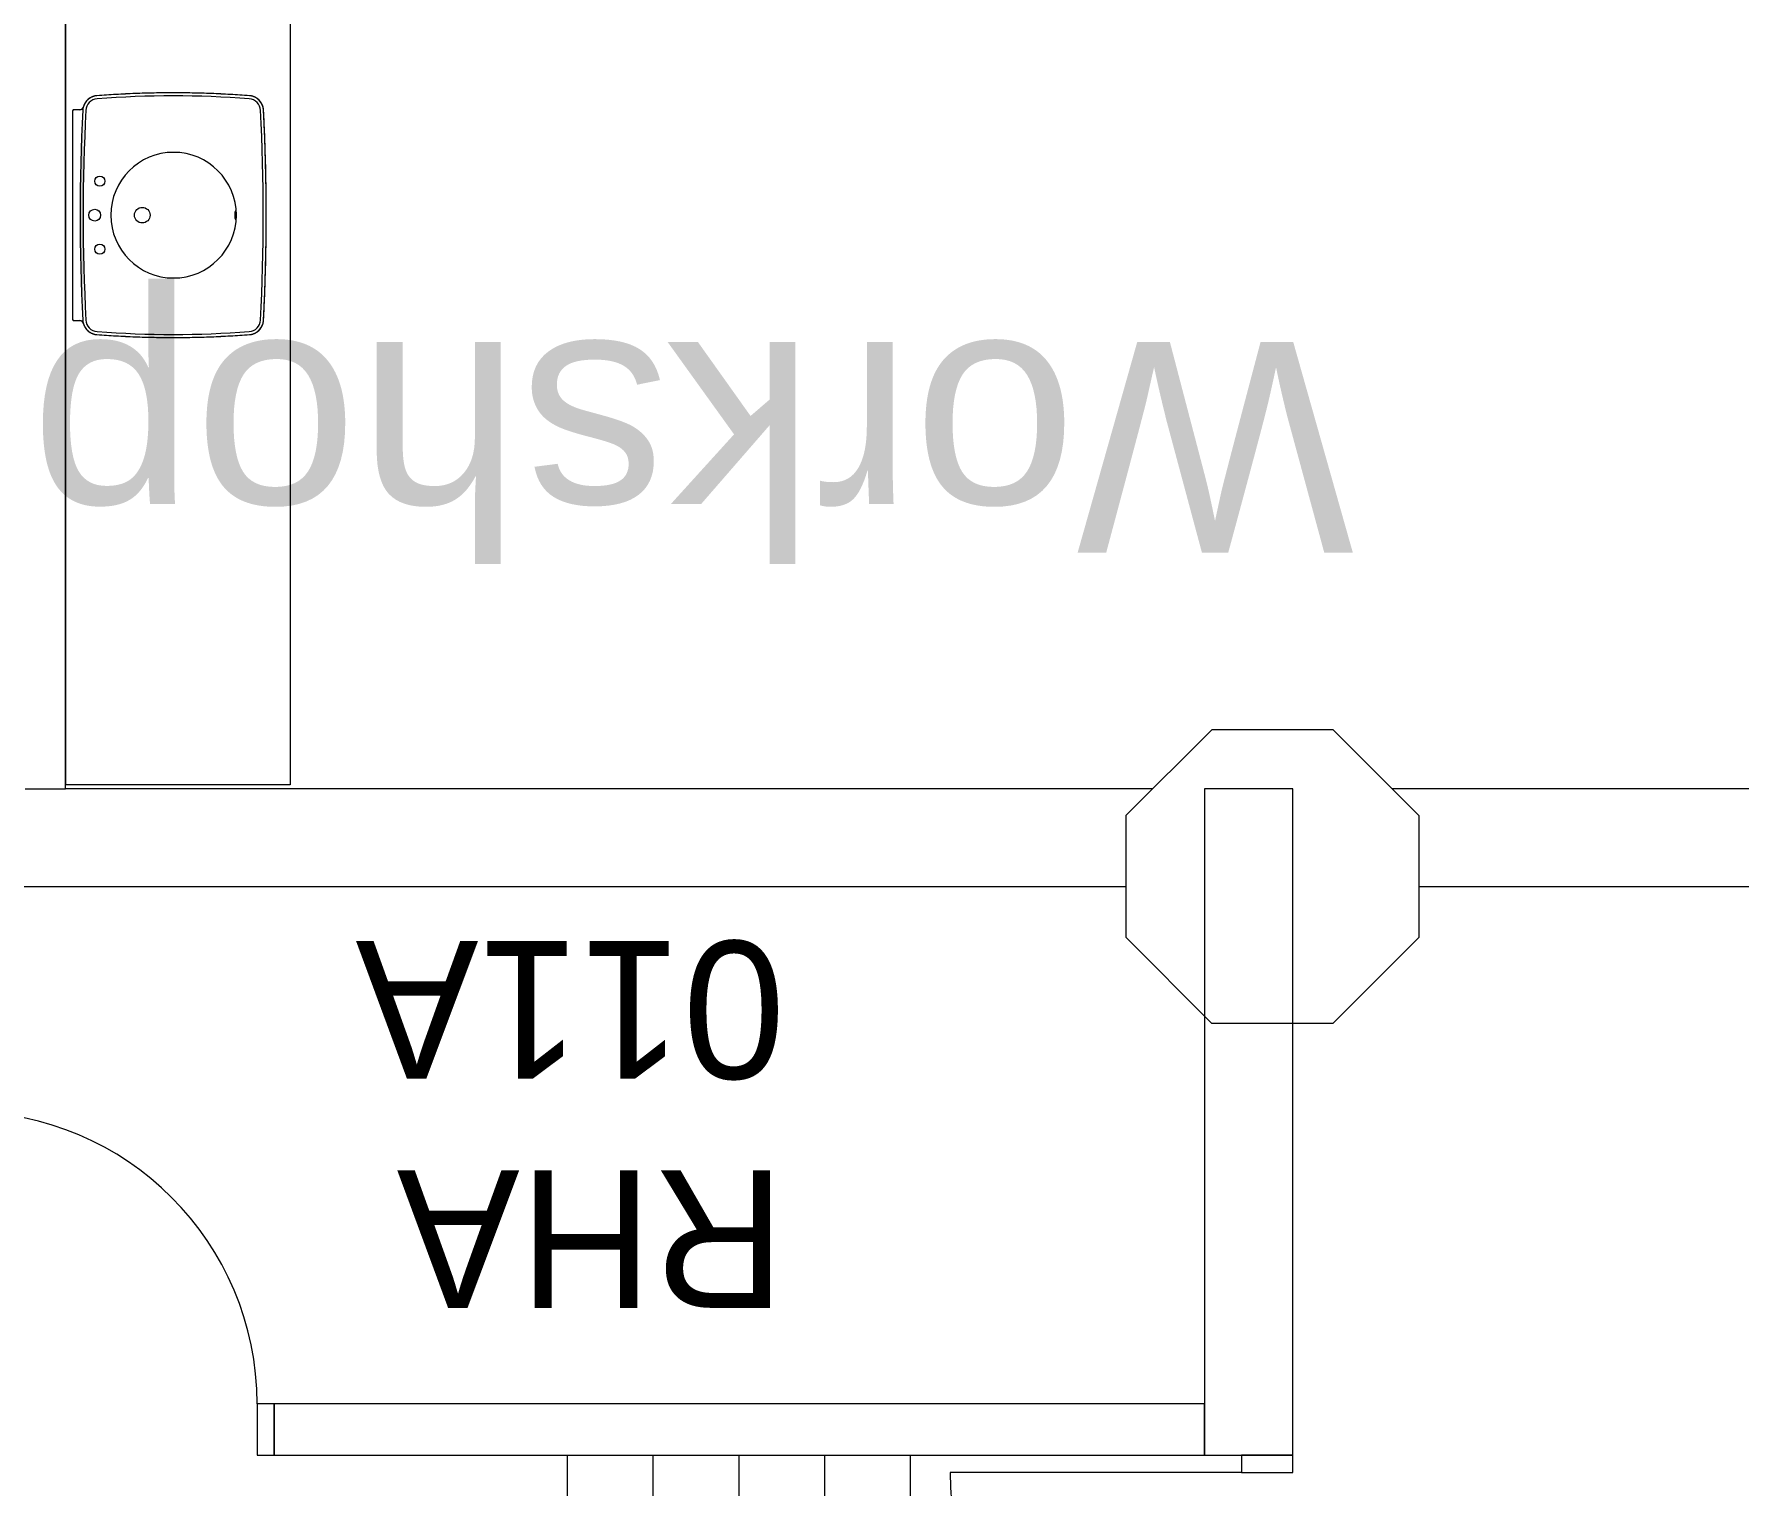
# Model space of a CAD drawing. Header units: inches. Extents: x -41965 to -36325, y -1598 to 214.
# Drawn here: x -41043.2 to -40845.6, y -756.1 to -587.9 of the extents above; entities that cross this region are included whole.
import ezdxf

# ---------------------------------------------------------------- set-up
doc = ezdxf.new("R2010")
doc.units = ezdxf.units.IN
doc.header["$LTSCALE"] = 86.4
doc.header["$MEASUREMENT"] = 0
for name, color, linetype, lineweight in [('01_Room Tags', 7, 'Continuous', 15), ('BUILDING STRUCTURE', 7, 'Continuous', 18), ('LABELS', 7, 'Continuous', 18)]:
    doc.layers.add(name, color=color, linetype=linetype, lineweight=lineweight)
doc.styles.add('Arial', font='arial.ttf')
doc.styles.add('PDF Arial', font='arial.ttf')

msp = doc.modelspace()

# ---------------------------------------------------------------- hatches: boundary and pattern name
at = {"layer": 'BUILDING STRUCTURE', "linetype": 'Continuous', "lineweight": 0}
h = msp.add_hatch(color=7, dxfattribs=at)
edge = h.paths.add_edge_path()
edge.add_arc((-41035.79, -596.76), 1.77, 166.0245, 177.0476)
edge.add_arc((-40801.65, -608.83), 236.22, 177.0476, 182.9524)
edge.add_arc((-41035.79, -620.91), 1.77, 182.9524, 193.9755)
edge.add_line((-41037.51, -621.33), (-41037.51, -596.33))

# ---------------------------------------------------------------- linework, layer by layer
at = {"layer": 'BUILDING STRUCTURE', "color": 7, "linetype": 'Continuous', "lineweight": 5}
for p, q in [((-41039.56, -675.29), (-41039.56, -485.93)), ((-41039.56, -675.29), (-41039.56, -485.93)), ((-41039.52, -674.85), (-41039.52, -554.85)), ((-41013.52, -554.85), (-41013.52, -674.85)), ((-40906.69, -668.45), (-40916.65, -678.41)), ((-40892.61, -668.46), (-40906.69, -668.45)), ((-40882.65, -678.42), (-40892.61, -668.46)), ((-41044.23, -675.29), (-41039.56, -675.29)), ((-40913.53, -675.29), (-41039.56, -675.29)), ((-41013.52, -674.85), (-41039.52, -674.85)), ((-40897.27, -675.29), (-40907.51, -675.29)), ((-40897.27, -675.29), (-40907.51, -675.29)), ((-40907.51, -675.29), (-40907.51, -746.55)), ((-40897.27, -752.52), (-40897.27, -675.29)), ((-40789.35, -675.29), (-40885.78, -675.29)), ((-40916.65, -678.41), (-40916.65, -692.49)), ((-40882.66, -692.5), (-40882.65, -678.42)), ((-41054.14, -686.61), (-40916.65, -686.61)), ((-40907.51, -686.61), (-40907.51, -746.55)), ((-40897.27, -752.52), (-40897.27, -686.61)), ((-40882.66, -686.61), (-40783.39, -686.61)), ((-40916.65, -692.49), (-40906.7, -702.45)), ((-40892.62, -702.45), (-40882.66, -692.5)), ((-40906.7, -702.45), (-40892.62, -702.45)), ((-41015.37, -746.55), (-41017.36, -746.55)), ((-41017.36, -746.55), (-41017.36, -752.52)), ((-40907.51, -746.55), (-41015.37, -746.55)), ((-41015.37, -752.52), (-41015.37, -746.55)), ((-41015.37, -746.55), (-41015.37, -752.52)), ((-40907.51, -746.55), (-41015.37, -746.55)), ((-40907.51, -746.55), (-40907.51, -752.52)), ((-40907.51, -752.52), (-40907.51, -746.55)), ((-41017.36, -752.52), (-41015.37, -752.52)), ((-41015.37, -752.52), (-40907.51, -752.52)), ((-41015.37, -752.52), (-40907.51, -752.52)), ((-40981.37, -752.52), (-40941.61, -752.52)), ((-40981.37, -794.97), (-40981.37, -752.52)), ((-40971.43, -794.97), (-40971.43, -752.52)), ((-40961.49, -794.97), (-40961.49, -752.52)), ((-40951.55, -794.97), (-40951.55, -752.52)), ((-40941.61, -794.97), (-40941.61, -752.52)), ((-40907.51, -752.52), (-40903.23, -752.52)), ((-40907.51, -752.52), (-40897.27, -752.52)), ((-40903.23, -752.52), (-40903.23, -754.51)), ((-40897.27, -752.52), (-40903.23, -752.52)), ((-40897.27, -754.51), (-40897.27, -752.52)), ((-40903.23, -754.51), (-40937.03, -754.51)), ((-40903.23, -754.51), (-40897.27, -754.51))]:
    msp.add_line(p, q, dxfattribs=at)
at = {"layer": 'BUILDING STRUCTURE', "linetype": 'Continuous', "lineweight": 0}
for p, q in [((-41033.99, -594.86), (-41034.26, -594.88)), ((-41033.71, -594.84), (-41033.99, -594.86)), ((-41033.44, -594.83), (-41033.71, -594.84)), ((-41033.16, -594.81), (-41033.44, -594.83)), ((-41032.88, -594.8), (-41033.16, -594.81)), ((-41032.61, -594.79), (-41032.88, -594.8)), ((-41032.33, -594.77), (-41032.61, -594.79)), ((-41032.06, -594.76), (-41032.33, -594.77)), ((-41031.78, -594.75), (-41032.06, -594.76)), ((-41031.5, -594.74), (-41031.78, -594.75)), ((-41031.23, -594.73), (-41031.5, -594.74)), ((-41030.95, -594.72), (-41031.23, -594.73)), ((-41030.68, -594.71), (-41030.95, -594.72)), ((-41030.4, -594.7), (-41030.68, -594.71)), ((-41030.12, -594.7), (-41030.4, -594.7)), ((-41029.85, -594.69), (-41030.12, -594.7)), ((-41029.57, -594.68), (-41029.85, -594.69)), ((-41029.29, -594.68), (-41029.57, -594.68)), ((-41029.02, -594.67), (-41029.29, -594.68)), ((-41028.74, -594.67), (-41029.02, -594.67)), ((-41028.46, -594.67), (-41028.74, -594.67)), ((-41028.19, -594.66), (-41028.46, -594.67)), ((-41027.91, -594.66), (-41028.19, -594.66)), ((-41027.64, -594.66), (-41027.91, -594.66)), ((-41027.36, -594.66), (-41027.64, -594.66)), ((-41027.08, -594.66), (-41027.36, -594.66)), ((-41026.81, -594.66), (-41027.08, -594.66)), ((-41026.53, -594.66), (-41026.81, -594.66)), ((-41026.25, -594.66), (-41026.53, -594.66)), ((-41025.98, -594.66), (-41026.25, -594.66)), ((-41025.7, -594.67), (-41025.98, -594.66)), ((-41025.42, -594.67), (-41025.7, -594.67)), ((-41025.15, -594.67), (-41025.42, -594.67)), ((-41024.87, -594.68), (-41025.15, -594.67)), ((-41024.59, -594.68), (-41024.87, -594.68)), ((-41024.32, -594.69), (-41024.59, -594.68)), ((-41024.04, -594.7), (-41024.32, -594.69)), ((-41023.77, -594.7), (-41024.04, -594.7)), ((-41023.49, -594.71), (-41023.77, -594.7)), ((-41023.21, -594.72), (-41023.49, -594.71)), ((-41022.94, -594.73), (-41023.21, -594.72)), ((-41022.66, -594.74), (-41022.94, -594.73)), ((-41022.38, -594.75), (-41022.66, -594.74)), ((-41022.11, -594.76), (-41022.38, -594.75)), ((-41021.83, -594.77), (-41022.11, -594.76)), ((-41021.56, -594.79), (-41021.83, -594.77)), ((-41021.28, -594.8), (-41021.56, -594.79)), ((-41021, -594.81), (-41021.28, -594.8)), ((-41020.73, -594.83), (-41021, -594.81)), ((-41020.45, -594.84), (-41020.73, -594.83)), ((-41020.18, -594.86), (-41020.45, -594.84)), ((-41019.9, -594.88), (-41020.18, -594.86)), ((-41038.73, -596.73), (-41038.74, -596.73)), ((-41038.74, -596.73), (-41038.74, -596.73)), ((-41038.74, -596.73), (-41038.74, -596.74)), ((-41038.74, -596.74), (-41038.74, -596.74)), ((-41038.74, -596.74), (-41038.74, -596.74)), ((-41038.74, -596.74), (-41038.74, -596.74)), ((-41038.74, -596.74), (-41038.74, -620.92)), ((-41038.72, -596.69), (-41038.73, -596.7)), ((-41038.73, -596.7), (-41038.73, -596.7)), ((-41038.73, -596.7), (-41038.73, -596.7)), ((-41038.73, -596.7), (-41038.73, -596.7)), ((-41038.73, -596.7), (-41038.73, -596.71)), ((-41038.73, -596.71), (-41038.73, -596.71)), ((-41038.73, -596.71), (-41038.73, -596.71)), ((-41038.73, -596.71), (-41038.73, -596.72)), ((-41038.73, -596.72), (-41038.73, -596.72)), ((-41038.73, -596.72), (-41038.73, -596.72)), ((-41038.73, -596.72), (-41038.73, -596.72)), ((-41038.73, -596.72), (-41038.73, -596.73)), ((-41038.71, -596.68), (-41038.72, -596.68)), ((-41038.72, -596.68), (-41038.72, -596.68)), ((-41038.72, -596.68), (-41038.72, -596.68)), ((-41038.72, -596.68), (-41038.72, -596.69)), ((-41038.72, -596.69), (-41038.72, -596.69)), ((-41038.72, -596.69), (-41038.72, -596.69)), ((-41038.72, -596.69), (-41038.72, -596.69)), ((-41038.7, -596.66), (-41038.71, -596.66)), ((-41038.71, -596.66), (-41038.71, -596.67)), ((-41038.71, -596.67), (-41038.71, -596.67)), ((-41038.71, -596.67), (-41038.71, -596.67)), ((-41038.71, -596.67), (-41038.71, -596.67)), ((-41038.71, -596.67), (-41038.71, -596.68)), ((-41038.69, -596.65), (-41038.7, -596.66)), ((-41038.7, -596.66), (-41038.7, -596.66)), ((-41038.7, -596.66), (-41038.7, -596.66)), ((-41038.7, -596.66), (-41038.7, -596.66)), ((-41038.68, -596.65), (-41038.69, -596.65)), ((-41038.69, -596.65), (-41038.69, -596.65)), ((-41038.69, -596.65), (-41038.69, -596.65)), ((-41038.69, -596.65), (-41038.69, -596.65)), ((-41038.69, -596.65), (-41038.69, -596.65)), ((-41038.67, -596.64), (-41038.68, -596.64)), ((-41038.68, -596.64), (-41038.68, -596.64)), ((-41038.68, -596.64), (-41038.68, -596.64)), ((-41038.68, -596.64), (-41038.68, -596.65)), ((-41038.66, -596.64), (-41038.67, -596.64)), ((-41038.67, -596.64), (-41038.67, -596.64)), ((-41038.67, -596.64), (-41038.67, -596.64)), ((-41038.67, -596.64), (-41038.67, -596.64)), ((-41038.65, -596.63), (-41038.66, -596.63)), ((-41038.66, -596.63), (-41038.66, -596.63)), ((-41038.66, -596.63), (-41038.66, -596.64)), ((-41038.64, -596.63), (-41038.65, -596.63)), ((-41038.65, -596.63), (-41038.65, -596.63)), ((-41038.65, -596.63), (-41038.65, -596.63)), ((-41038.65, -596.63), (-41038.65, -596.63)), ((-41038.63, -596.63), (-41038.64, -596.63)), ((-41038.64, -596.63), (-41038.64, -596.63)), ((-41038.64, -596.63), (-41038.64, -596.63)), ((-41038.64, -596.63), (-41038.64, -596.63)), ((-41038.62, -596.63), (-41038.63, -596.63)), ((-41038.63, -596.63), (-41038.63, -596.63)), ((-41038.63, -596.63), (-41038.63, -596.63)), ((-41037.89, -596.63), (-41038.62, -596.63)), ((-41038.62, -596.63), (-41038.62, -596.63)), ((-41038.62, -596.63), (-41038.62, -596.63)), ((-41037.88, -596.63), (-41037.89, -596.63)), ((-41037.87, -596.63), (-41037.88, -596.63)), ((-41037.86, -596.63), (-41037.87, -596.63)), ((-41037.85, -596.62), (-41037.86, -596.62)), ((-41037.86, -596.62), (-41037.86, -596.63)), ((-41037.84, -596.62), (-41037.85, -596.62)), ((-41037.83, -596.62), (-41037.84, -596.62)), ((-41037.82, -596.62), (-41037.83, -596.62)), ((-41037.81, -596.62), (-41037.82, -596.62)), ((-41037.82, -596.62), (-41037.82, -596.62)), ((-41037.8, -596.62), (-41037.81, -596.62)), ((-41037.79, -596.61), (-41037.8, -596.62)), ((-41037.78, -596.61), (-41037.79, -596.61)), ((-41037.77, -596.61), (-41037.78, -596.61)), ((-41037.78, -596.61), (-41037.78, -596.61)), ((-41037.76, -596.6), (-41037.77, -596.61)), ((-41037.75, -596.6), (-41037.76, -596.6)), ((-41037.74, -596.6), (-41037.75, -596.6)), ((-41037.73, -596.59), (-41037.74, -596.6)), ((-41037.74, -596.6), (-41037.74, -596.6)), ((-41037.72, -596.59), (-41037.73, -596.59)), ((-41037.71, -596.59), (-41037.72, -596.59)), ((-41037.7, -596.58), (-41037.71, -596.58)), ((-41037.71, -596.58), (-41037.71, -596.59)), ((-41037.69, -596.57), (-41037.7, -596.58)), ((-41037.68, -596.57), (-41037.69, -596.57)), ((-41037.69, -596.57), (-41037.69, -596.57)), ((-41037.67, -596.56), (-41037.68, -596.57)), ((-41037.66, -596.55), (-41037.67, -596.56)), ((-41037.67, -596.56), (-41037.67, -596.56)), ((-41037.65, -596.55), (-41037.66, -596.55)), ((-41037.64, -596.54), (-41037.65, -596.54)), ((-41037.65, -596.54), (-41037.65, -596.55)), ((-41037.63, -596.53), (-41037.64, -596.54)), ((-41037.62, -596.52), (-41037.63, -596.53)), ((-41037.63, -596.53), (-41037.63, -596.53)), ((-41037.61, -596.52), (-41037.62, -596.52)), ((-41037.6, -596.5), (-41037.61, -596.51)), ((-41037.61, -596.51), (-41037.61, -596.52)), ((-41037.59, -596.49), (-41037.6, -596.5)), ((-41037.6, -596.5), (-41037.6, -596.5)), ((-41037.58, -596.48), (-41037.59, -596.49)), ((-41037.59, -596.49), (-41037.59, -596.49)), ((-41037.57, -596.47), (-41037.58, -596.47)), ((-41037.58, -596.47), (-41037.58, -596.48)), ((-41037.56, -596.45), (-41037.57, -596.46)), ((-41037.57, -596.46), (-41037.57, -596.47)), ((-41037.55, -596.44), (-41037.56, -596.45)), ((-41037.56, -596.45), (-41037.56, -596.45)), ((-41037.54, -596.42), (-41037.55, -596.43)), ((-41037.55, -596.43), (-41037.55, -596.43)), ((-41037.55, -596.43), (-41037.55, -596.44)), ((-41037.53, -596.4), (-41037.54, -596.41)), ((-41037.54, -596.41), (-41037.54, -596.42)), ((-41037.52, -596.38), (-41037.53, -596.39)), ((-41037.53, -596.39), (-41037.53, -596.4)), ((-41037.53, -596.4), (-41037.53, -596.4)), ((-41037.51, -596.35), (-41037.52, -596.36)), ((-41037.52, -596.36), (-41037.52, -596.37)), ((-41037.52, -596.37), (-41037.52, -596.37)), ((-41037.52, -596.37), (-41037.52, -596.38)), ((-41037.5, -596.29), (-41037.51, -596.33)), ((-41037.51, -596.33), (-41037.51, -596.34)), ((-41037.51, -596.34), (-41037.51, -596.34)), ((-41037.51, -596.34), (-41037.51, -596.35)), ((-41037.49, -596.26), (-41037.5, -596.29)), ((-41037.48, -596.23), (-41037.49, -596.26)), ((-41037.47, -596.19), (-41037.48, -596.23)), ((-41037.46, -596.16), (-41037.47, -596.19)), ((-41037.44, -596.13), (-41037.46, -596.16)), ((-41037.43, -596.1), (-41037.44, -596.13)), ((-41037.42, -596.06), (-41037.43, -596.1)), ((-41037.4, -596.03), (-41037.42, -596.06)), ((-41037.39, -596), (-41037.4, -596.03)), ((-41037.38, -595.97), (-41037.39, -596)), ((-41037.36, -595.94), (-41037.38, -595.97)), ((-41037.34, -595.91), (-41037.36, -595.94)), ((-41037.33, -595.88), (-41037.34, -595.91)), ((-41037.31, -595.85), (-41037.33, -595.88)), ((-41037.29, -595.82), (-41037.31, -595.85)), ((-41037.27, -595.79), (-41037.29, -595.82)), ((-41037.25, -595.76), (-41037.27, -595.79)), ((-41037.23, -595.73), (-41037.25, -595.76)), ((-41037.21, -595.7), (-41037.23, -595.73)), ((-41037.19, -595.68), (-41037.21, -595.7)), ((-41037.17, -595.65), (-41037.19, -595.68)), ((-41037.15, -595.62), (-41037.17, -595.65)), ((-41037.13, -595.6), (-41037.15, -595.62)), ((-41037.1, -595.57), (-41037.13, -595.6)), ((-41037.08, -595.54), (-41037.1, -595.57)), ((-41037.06, -595.52), (-41037.08, -595.54)), ((-41037.03, -595.49), (-41037.06, -595.52)), ((-41037.01, -595.47), (-41037.03, -595.49)), ((-41036.98, -595.45), (-41037.01, -595.47)), ((-41036.96, -595.42), (-41036.98, -595.45)), ((-41036.93, -595.4), (-41036.96, -595.42)), ((-41036.9, -595.38), (-41036.93, -595.4)), ((-41036.88, -595.36), (-41036.9, -595.38)), ((-41036.85, -595.34), (-41036.88, -595.36)), ((-41036.82, -595.32), (-41036.85, -595.34)), ((-41036.79, -595.3), (-41036.82, -595.32)), ((-41036.76, -595.28), (-41036.79, -595.3)), ((-41036.73, -595.26), (-41036.76, -595.28)), ((-41036.7, -595.24), (-41036.73, -595.26)), ((-41036.67, -595.22), (-41036.7, -595.24)), ((-41036.64, -595.21), (-41036.67, -595.22)), ((-41036.61, -595.19), (-41036.64, -595.21)), ((-41036.58, -595.17), (-41036.61, -595.19)), ((-41036.55, -595.16), (-41036.58, -595.17)), ((-41036.52, -595.14), (-41036.55, -595.16)), ((-41036.49, -595.13), (-41036.52, -595.14)), ((-41036.46, -595.12), (-41036.49, -595.13)), ((-41036.42, -595.1), (-41036.46, -595.12)), ((-41036.39, -595.09), (-41036.42, -595.1)), ((-41036.36, -595.08), (-41036.39, -595.09)), ((-41036.33, -595.07), (-41036.36, -595.08)), ((-41036.29, -595.06), (-41036.33, -595.07)), ((-41036.26, -595.05), (-41036.29, -595.06)), ((-41036.23, -595.04), (-41036.26, -595.05)), ((-41036.19, -595.03), (-41036.23, -595.04)), ((-41036.16, -595.02), (-41036.19, -595.03)), ((-41036.13, -595.02), (-41036.16, -595.02)), ((-41036.09, -595.01), (-41036.13, -595.02)), ((-41036.06, -595), (-41036.09, -595.01)), ((-41036.02, -595), (-41036.06, -595)), ((-41035.99, -595), (-41036.02, -595)), ((-41035.95, -594.99), (-41035.99, -595)), ((-41035.92, -594.99), (-41035.95, -594.99)), ((-41035.64, -594.97), (-41035.92, -594.99)), ((-41035.37, -594.95), (-41035.64, -594.97)), ((-41035.09, -594.93), (-41035.37, -594.95)), ((-41034.82, -594.91), (-41035.09, -594.93)), ((-41034.54, -594.89), (-41034.82, -594.91)), ((-41034.26, -594.88), (-41034.54, -594.89)), ((-41019.62, -594.89), (-41019.9, -594.88)), ((-41019.35, -594.91), (-41019.62, -594.89)), ((-41019.07, -594.93), (-41019.35, -594.91)), ((-41018.8, -594.95), (-41019.07, -594.93)), ((-41018.52, -594.97), (-41018.8, -594.95)), ((-41018.25, -594.99), (-41018.52, -594.97)), ((-41018.21, -594.99), (-41018.25, -594.99)), ((-41018.17, -595), (-41018.21, -594.99)), ((-41018.13, -595), (-41018.17, -595)), ((-41018.09, -595.01), (-41018.13, -595)), ((-41018.05, -595.01), (-41018.09, -595.01)), ((-41018.01, -595.02), (-41018.05, -595.01)), ((-41017.97, -595.03), (-41018.01, -595.02)), ((-41017.93, -595.04), (-41017.97, -595.03)), ((-41017.89, -595.05), (-41017.93, -595.04)), ((-41017.85, -595.06), (-41017.89, -595.05)), ((-41017.82, -595.08), (-41017.85, -595.06)), ((-41017.78, -595.09), (-41017.82, -595.08)), ((-41017.74, -595.1), (-41017.78, -595.09)), ((-41017.7, -595.12), (-41017.74, -595.1)), ((-41017.67, -595.13), (-41017.7, -595.12)), ((-41017.63, -595.15), (-41017.67, -595.13)), ((-41017.59, -595.17), (-41017.63, -595.15)), ((-41017.56, -595.18), (-41017.59, -595.17)), ((-41017.52, -595.2), (-41017.56, -595.18)), ((-41017.49, -595.22), (-41017.52, -595.2)), ((-41017.45, -595.24), (-41017.49, -595.22)), ((-41017.42, -595.27), (-41017.45, -595.24)), ((-41017.39, -595.29), (-41017.42, -595.27)), ((-41017.35, -595.31), (-41017.39, -595.29)), ((-41017.32, -595.33), (-41017.35, -595.31)), ((-41017.29, -595.36), (-41017.32, -595.33)), ((-41017.26, -595.38), (-41017.29, -595.36)), ((-41017.23, -595.41), (-41017.26, -595.38)), ((-41017.2, -595.43), (-41017.23, -595.41)), ((-41017.17, -595.46), (-41017.2, -595.43)), ((-41017.14, -595.49), (-41017.17, -595.46)), ((-41017.11, -595.52), (-41017.14, -595.49)), ((-41017.08, -595.55), (-41017.11, -595.52)), ((-41017.06, -595.58), (-41017.08, -595.55)), ((-41017.03, -595.61), (-41017.06, -595.58)), ((-41017, -595.64), (-41017.03, -595.61)), ((-41016.98, -595.67), (-41017, -595.64)), ((-41016.96, -595.7), (-41016.98, -595.67)), ((-41016.93, -595.73), (-41016.96, -595.7)), ((-41016.91, -595.77), (-41016.93, -595.73)), ((-41016.89, -595.8), (-41016.91, -595.77)), ((-41016.87, -595.83), (-41016.89, -595.8)), ((-41016.85, -595.87), (-41016.87, -595.83)), ((-41016.83, -595.9), (-41016.85, -595.87)), ((-41016.81, -595.94), (-41016.83, -595.9)), ((-41016.79, -595.97), (-41016.81, -595.94)), ((-41016.77, -596.01), (-41016.79, -595.97)), ((-41016.75, -596.04), (-41016.77, -596.01)), ((-41016.74, -596.08), (-41016.75, -596.04)), ((-41016.72, -596.12), (-41016.74, -596.08)), ((-41016.71, -596.16), (-41016.72, -596.12)), ((-41016.7, -596.19), (-41016.71, -596.16)), ((-41016.69, -596.23), (-41016.7, -596.19)), ((-41016.67, -596.27), (-41016.69, -596.23)), ((-41016.66, -596.31), (-41016.67, -596.27)), ((-41016.65, -596.35), (-41016.66, -596.31)), ((-41016.64, -596.39), (-41016.65, -596.35)), ((-41016.64, -596.43), (-41016.64, -596.39)), ((-41016.63, -596.47), (-41016.64, -596.43)), ((-41016.62, -596.5), (-41016.63, -596.47)), ((-41016.62, -596.54), (-41016.62, -596.5)), ((-41016.61, -596.58), (-41016.62, -596.54)), ((-41016.61, -596.62), (-41016.61, -596.58)), ((-41016.61, -596.66), (-41016.61, -596.62)), ((-41016.59, -597.04), (-41016.61, -596.66)), ((-41016.61, -596.66), (-41016.61, -596.66)), ((-41016.57, -597.42), (-41016.59, -597.04)), ((-41016.55, -597.8), (-41016.57, -597.42)), ((-41016.54, -598.18), (-41016.55, -597.8)), ((-41016.52, -598.56), (-41016.54, -598.18)), ((-41016.5, -598.94), (-41016.52, -598.56)), ((-41016.49, -599.32), (-41016.5, -598.94)), ((-41016.47, -599.7), (-41016.49, -599.32)), ((-41016.46, -600.08), (-41016.47, -599.7)), ((-41016.44, -600.46), (-41016.46, -600.08)), ((-41016.43, -600.84), (-41016.44, -600.46)), ((-41016.42, -601.22), (-41016.43, -600.84)), ((-41016.41, -601.6), (-41016.42, -601.22)), ((-41016.39, -601.98), (-41016.41, -601.6)), ((-41016.38, -602.37), (-41016.39, -601.98)), ((-41016.37, -602.75), (-41016.38, -602.37)), ((-41016.36, -603.13), (-41016.37, -602.75)), ((-41016.36, -603.51), (-41016.36, -603.13)), ((-41016.35, -603.89), (-41016.36, -603.51)), ((-41016.34, -604.27), (-41016.35, -603.89)), ((-41016.33, -604.65), (-41016.34, -604.27)), ((-41016.33, -605.03), (-41016.33, -604.65)), ((-41016.32, -605.41), (-41016.33, -605.03)), ((-41016.31, -605.79), (-41016.32, -605.41)), ((-41016.31, -606.17), (-41016.31, -605.79)), ((-41016.31, -606.55), (-41016.31, -606.17)), ((-41016.3, -606.93), (-41016.31, -606.55)), ((-41016.3, -607.31), (-41016.3, -606.93)), ((-41016.3, -607.69), (-41016.3, -607.31)), ((-41016.3, -608.07), (-41016.3, -607.69)), ((-41016.3, -608.45), (-41016.3, -608.07)), ((-41016.3, -608.83), (-41016.3, -608.45)), ((-41016.3, -609.21), (-41016.3, -608.83)), ((-41016.3, -609.59), (-41016.3, -609.21)), ((-41016.3, -609.97), (-41016.3, -609.59)), ((-41016.3, -610.35), (-41016.3, -609.97)), ((-41016.3, -610.73), (-41016.3, -610.35)), ((-41016.33, -612.63), (-41016.32, -612.25)), ((-41016.33, -613.01), (-41016.33, -612.63)), ((-41016.32, -612.25), (-41016.31, -611.87)), ((-41016.31, -611.11), (-41016.3, -610.73)), ((-41016.31, -611.49), (-41016.31, -611.11)), ((-41016.31, -611.87), (-41016.31, -611.49)), ((-41016.37, -614.92), (-41016.36, -614.54)), ((-41016.36, -614.16), (-41016.35, -613.78)), ((-41016.36, -614.54), (-41016.36, -614.16)), ((-41016.35, -613.78), (-41016.34, -613.4)), ((-41016.34, -613.4), (-41016.33, -613.01)), ((-41016.43, -616.82), (-41016.42, -616.44)), ((-41016.42, -616.44), (-41016.41, -616.06)), ((-41016.41, -616.06), (-41016.39, -615.68)), ((-41016.39, -615.68), (-41016.38, -615.3)), ((-41016.38, -615.3), (-41016.37, -614.92)), ((-41016.5, -618.72), (-41016.49, -618.34)), ((-41016.49, -618.34), (-41016.47, -617.96)), ((-41016.47, -617.96), (-41016.46, -617.58)), ((-41016.46, -617.58), (-41016.44, -617.2)), ((-41016.44, -617.2), (-41016.43, -616.82)), ((-41016.59, -620.62), (-41016.57, -620.24)), ((-41016.57, -620.24), (-41016.55, -619.86)), ((-41016.55, -619.86), (-41016.54, -619.48)), ((-41016.54, -619.48), (-41016.52, -619.1)), ((-41016.52, -619.1), (-41016.5, -618.72)), ((-41038.74, -620.92), (-41038.74, -620.92)), ((-41038.74, -620.92), (-41038.74, -620.92)), ((-41038.74, -620.92), (-41038.74, -620.93)), ((-41038.74, -620.93), (-41038.74, -620.93)), ((-41038.74, -620.93), (-41038.74, -620.93)), ((-41038.74, -620.93), (-41038.73, -620.93)), ((-41038.73, -620.93), (-41038.73, -620.94)), ((-41038.73, -620.94), (-41038.73, -620.94)), ((-41038.73, -620.94), (-41038.73, -620.94)), ((-41038.73, -620.94), (-41038.73, -620.95)), ((-41038.73, -620.95), (-41038.73, -620.95)), ((-41038.73, -620.95), (-41038.73, -620.95)), ((-41038.73, -620.95), (-41038.73, -620.95)), ((-41038.73, -620.95), (-41038.73, -620.96)), ((-41038.73, -620.96), (-41038.73, -620.96)), ((-41038.73, -620.96), (-41038.73, -620.96)), ((-41038.73, -620.96), (-41038.73, -620.97)), ((-41038.73, -620.97), (-41038.72, -620.97)), ((-41038.72, -620.97), (-41038.72, -620.97)), ((-41038.72, -620.97), (-41038.72, -620.97)), ((-41038.72, -620.97), (-41038.72, -620.98)), ((-41038.72, -620.98), (-41038.72, -620.98)), ((-41038.72, -620.98), (-41038.72, -620.98)), ((-41038.72, -620.98), (-41038.72, -620.98)), ((-41038.72, -620.98), (-41038.71, -620.99)), ((-41038.71, -620.99), (-41038.71, -620.99)), ((-41038.71, -620.99), (-41038.71, -620.99)), ((-41038.71, -620.99), (-41038.71, -620.99)), ((-41038.71, -620.99), (-41038.71, -620.99)), ((-41038.71, -620.99), (-41038.71, -621)), ((-41038.71, -621), (-41038.7, -621)), ((-41038.7, -621), (-41038.7, -621)), ((-41038.7, -621), (-41038.7, -621)), ((-41038.7, -621), (-41038.7, -621)), ((-41038.7, -621), (-41038.69, -621.01)), ((-41038.69, -621.01), (-41038.69, -621.01)), ((-41038.69, -621.01), (-41038.69, -621.01)), ((-41038.69, -621.01), (-41038.69, -621.01)), ((-41038.69, -621.01), (-41038.69, -621.01)), ((-41038.69, -621.01), (-41038.68, -621.02)), ((-41038.68, -621.02), (-41038.68, -621.02)), ((-41038.68, -621.02), (-41038.68, -621.02)), ((-41038.68, -621.02), (-41038.68, -621.02)), ((-41038.68, -621.02), (-41038.67, -621.02)), ((-41038.67, -621.02), (-41038.67, -621.02)), ((-41038.67, -621.02), (-41038.67, -621.02)), ((-41038.67, -621.02), (-41038.67, -621.03)), ((-41038.67, -621.03), (-41038.66, -621.03)), ((-41038.66, -621.03), (-41038.66, -621.03)), ((-41038.66, -621.03), (-41038.66, -621.03)), ((-41038.66, -621.03), (-41038.65, -621.03)), ((-41038.65, -621.03), (-41038.65, -621.03)), ((-41038.65, -621.03), (-41038.65, -621.03)), ((-41038.65, -621.03), (-41038.65, -621.03)), ((-41038.65, -621.03), (-41038.64, -621.03)), ((-41038.64, -621.03), (-41038.64, -621.03)), ((-41038.64, -621.03), (-41038.64, -621.03)), ((-41038.64, -621.03), (-41038.64, -621.03)), ((-41038.64, -621.03), (-41038.63, -621.03)), ((-41038.63, -621.03), (-41038.63, -621.03)), ((-41038.63, -621.03), (-41038.63, -621.04)), ((-41038.63, -621.04), (-41038.62, -621.04)), ((-41038.62, -621.04), (-41038.62, -621.04)), ((-41038.62, -621.04), (-41038.62, -621.04)), ((-41038.62, -621.04), (-41037.89, -621.04)), ((-41037.89, -621.04), (-41037.88, -621.04)), ((-41037.88, -621.04), (-41037.87, -621.04)), ((-41037.87, -621.04), (-41037.86, -621.04)), ((-41037.86, -621.04), (-41037.86, -621.04)), ((-41037.86, -621.04), (-41037.85, -621.04)), ((-41037.85, -621.04), (-41037.84, -621.04)), ((-41037.84, -621.04), (-41037.83, -621.04)), ((-41037.83, -621.04), (-41037.82, -621.04)), ((-41037.82, -621.04), (-41037.82, -621.04)), ((-41037.82, -621.04), (-41037.81, -621.04)), ((-41037.81, -621.04), (-41037.8, -621.05)), ((-41037.8, -621.05), (-41037.79, -621.05)), ((-41037.79, -621.05), (-41037.78, -621.05)), ((-41037.78, -621.05), (-41037.78, -621.05)), ((-41037.78, -621.05), (-41037.77, -621.05)), ((-41037.77, -621.05), (-41037.76, -621.06)), ((-41037.76, -621.06), (-41037.75, -621.06)), ((-41037.75, -621.06), (-41037.74, -621.06)), ((-41037.74, -621.06), (-41037.74, -621.07)), ((-41037.74, -621.07), (-41037.73, -621.07)), ((-41037.73, -621.07), (-41037.72, -621.07)), ((-41037.72, -621.07), (-41037.71, -621.08)), ((-41037.71, -621.08), (-41037.71, -621.08)), ((-41037.71, -621.08), (-41037.7, -621.08)), ((-41037.7, -621.08), (-41037.69, -621.09)), ((-41037.69, -621.09), (-41037.69, -621.09)), ((-41037.69, -621.09), (-41037.68, -621.1)), ((-41037.68, -621.1), (-41037.67, -621.1)), ((-41037.67, -621.1), (-41037.67, -621.1)), ((-41037.67, -621.1), (-41037.66, -621.11)), ((-41037.66, -621.11), (-41037.65, -621.11)), ((-41037.65, -621.11), (-41037.65, -621.12)), ((-41037.65, -621.12), (-41037.64, -621.12)), ((-41037.64, -621.12), (-41037.63, -621.13)), ((-41037.63, -621.13), (-41037.63, -621.13)), ((-41037.63, -621.13), (-41037.62, -621.14)), ((-41037.62, -621.14), (-41037.61, -621.15)), ((-41037.61, -621.15), (-41037.61, -621.15)), ((-41037.61, -621.15), (-41037.6, -621.16)), ((-41037.6, -621.16), (-41037.6, -621.16)), ((-41037.6, -621.16), (-41037.59, -621.17)), ((-41037.59, -621.17), (-41037.59, -621.18)), ((-41037.59, -621.18), (-41037.58, -621.18)), ((-41037.58, -621.18), (-41037.58, -621.19)), ((-41037.58, -621.19), (-41037.57, -621.19)), ((-41037.57, -621.19), (-41037.57, -621.2)), ((-41037.57, -621.2), (-41037.56, -621.21)), ((-41037.56, -621.21), (-41037.56, -621.21)), ((-41037.56, -621.21), (-41037.55, -621.22)), ((-41037.55, -621.22), (-41037.55, -621.23)), ((-41037.55, -621.23), (-41037.55, -621.24)), ((-41037.55, -621.24), (-41037.54, -621.24)), ((-41037.54, -621.24), (-41037.54, -621.25)), ((-41037.54, -621.25), (-41037.53, -621.26)), ((-41037.53, -621.26), (-41037.53, -621.26)), ((-41037.53, -621.26), (-41037.53, -621.27)), ((-41037.53, -621.27), (-41037.52, -621.28)), ((-41037.52, -621.28), (-41037.52, -621.29)), ((-41037.52, -621.29), (-41037.52, -621.3)), ((-41037.52, -621.3), (-41037.52, -621.3)), ((-41037.52, -621.3), (-41037.51, -621.31)), ((-41037.51, -621.31), (-41037.51, -621.32)), ((-41037.51, -621.32), (-41037.51, -621.33)), ((-41037.51, -621.33), (-41037.5, -621.37)), ((-41037.51, -621.33), (-41037.51, -621.33)), ((-41037.5, -621.37), (-41037.49, -621.4)), ((-41037.49, -621.4), (-41037.48, -621.43)), ((-41037.48, -621.43), (-41037.47, -621.47)), ((-41037.47, -621.47), (-41037.46, -621.5)), ((-41037.46, -621.5), (-41037.44, -621.53)), ((-41037.44, -621.53), (-41037.43, -621.56)), ((-41037.43, -621.56), (-41037.42, -621.6)), ((-41037.42, -621.6), (-41037.4, -621.63)), ((-41037.4, -621.63), (-41037.39, -621.66)), ((-41037.39, -621.66), (-41037.38, -621.69)), ((-41037.38, -621.69), (-41037.36, -621.72)), ((-41037.36, -621.72), (-41037.34, -621.75)), ((-41037.34, -621.75), (-41037.33, -621.78)), ((-41037.33, -621.78), (-41037.31, -621.81)), ((-41037.31, -621.81), (-41037.29, -621.84)), ((-41037.29, -621.84), (-41037.27, -621.87)), ((-41037.27, -621.87), (-41037.25, -621.9)), ((-41037.25, -621.9), (-41037.23, -621.93)), ((-41037.23, -621.93), (-41037.21, -621.96)), ((-41037.21, -621.96), (-41037.19, -621.99)), ((-41037.19, -621.99), (-41037.17, -622.01)), ((-41037.17, -622.01), (-41037.15, -622.04)), ((-41037.15, -622.04), (-41037.13, -622.07)), ((-41037.13, -622.07), (-41037.1, -622.09)), ((-41037.1, -622.09), (-41037.08, -622.12)), ((-41037.08, -622.12), (-41037.06, -622.14)), ((-41037.06, -622.14), (-41037.03, -622.17)), ((-41037.03, -622.17), (-41037.01, -622.19)), ((-41037.01, -622.19), (-41036.98, -622.21)), ((-41036.98, -622.21), (-41036.96, -622.24)), ((-41036.96, -622.24), (-41036.93, -622.26)), ((-41036.93, -622.26), (-41036.9, -622.28)), ((-41036.9, -622.28), (-41036.88, -622.3)), ((-41036.88, -622.3), (-41036.85, -622.33)), ((-41036.85, -622.33), (-41036.82, -622.35)), ((-41036.82, -622.35), (-41036.79, -622.37)), ((-41036.79, -622.37), (-41036.76, -622.38)), ((-41036.76, -622.38), (-41036.73, -622.4)), ((-41036.73, -622.4), (-41036.7, -622.42)), ((-41036.7, -622.42), (-41036.67, -622.44)), ((-41036.67, -622.44), (-41036.64, -622.46)), ((-41036.64, -622.46), (-41036.61, -622.47)), ((-41036.61, -622.47), (-41036.58, -622.49)), ((-41036.58, -622.49), (-41036.55, -622.5)), ((-41036.55, -622.5), (-41036.52, -622.52)), ((-41036.52, -622.52), (-41036.49, -622.53)), ((-41036.49, -622.53), (-41036.46, -622.55)), ((-41017.7, -622.54), (-41017.67, -622.53)), ((-41017.67, -622.53), (-41017.63, -622.51)), ((-41017.63, -622.51), (-41017.59, -622.49)), ((-41017.59, -622.49), (-41017.56, -622.48)), ((-41017.56, -622.48), (-41017.52, -622.46)), ((-41017.52, -622.46), (-41017.49, -622.44)), ((-41017.49, -622.44), (-41017.45, -622.42)), ((-41017.45, -622.42), (-41017.42, -622.4)), ((-41017.42, -622.4), (-41017.39, -622.37)), ((-41017.39, -622.37), (-41017.35, -622.35)), ((-41017.35, -622.35), (-41017.32, -622.33)), ((-41017.32, -622.33), (-41017.29, -622.3)), ((-41017.29, -622.3), (-41017.26, -622.28)), ((-41017.26, -622.28), (-41017.23, -622.25)), ((-41017.23, -622.25), (-41017.2, -622.23)), ((-41017.2, -622.23), (-41017.17, -622.2)), ((-41017.17, -622.2), (-41017.14, -622.17)), ((-41017.14, -622.17), (-41017.11, -622.14)), ((-41017.11, -622.14), (-41017.08, -622.12)), ((-41017.08, -622.12), (-41017.06, -622.09)), ((-41017.06, -622.09), (-41017.03, -622.06)), ((-41017.03, -622.06), (-41017, -622.03)), ((-41017, -622.03), (-41016.98, -621.99)), ((-41016.98, -621.99), (-41016.96, -621.96)), ((-41016.96, -621.96), (-41016.93, -621.93)), ((-41016.93, -621.93), (-41016.91, -621.9)), ((-41016.91, -621.9), (-41016.89, -621.86)), ((-41016.89, -621.86), (-41016.87, -621.83)), ((-41016.87, -621.83), (-41016.85, -621.8)), ((-41016.85, -621.8), (-41016.83, -621.76)), ((-41016.83, -621.76), (-41016.81, -621.72)), ((-41016.81, -621.72), (-41016.79, -621.69)), ((-41016.79, -621.69), (-41016.77, -621.65)), ((-41016.77, -621.65), (-41016.75, -621.62)), ((-41016.75, -621.62), (-41016.74, -621.58)), ((-41016.74, -621.58), (-41016.72, -621.54)), ((-41016.72, -621.54), (-41016.71, -621.51)), ((-41016.71, -621.51), (-41016.7, -621.47)), ((-41016.7, -621.47), (-41016.69, -621.43)), ((-41016.69, -621.43), (-41016.67, -621.39)), ((-41016.67, -621.39), (-41016.66, -621.35)), ((-41016.66, -621.35), (-41016.65, -621.31)), ((-41016.65, -621.31), (-41016.64, -621.27)), ((-41016.64, -621.24), (-41016.63, -621.2)), ((-41016.64, -621.27), (-41016.64, -621.24)), ((-41016.63, -621.2), (-41016.62, -621.16)), ((-41016.62, -621.12), (-41016.61, -621.08)), ((-41016.62, -621.16), (-41016.62, -621.12)), ((-41016.61, -621), (-41016.59, -620.62)), ((-41016.61, -621.04), (-41016.61, -621)), ((-41016.61, -621.08), (-41016.61, -621.04)), ((-41036.46, -622.55), (-41036.42, -622.56)), ((-41036.42, -622.56), (-41036.39, -622.57)), ((-41036.39, -622.57), (-41036.36, -622.58)), ((-41036.36, -622.58), (-41036.33, -622.59)), ((-41036.33, -622.59), (-41036.29, -622.6)), ((-41036.29, -622.6), (-41036.26, -622.61)), ((-41036.26, -622.61), (-41036.23, -622.62)), ((-41036.23, -622.62), (-41036.19, -622.63)), ((-41036.19, -622.63), (-41036.16, -622.64)), ((-41036.16, -622.64), (-41036.13, -622.65)), ((-41036.13, -622.65), (-41036.09, -622.65)), ((-41036.09, -622.65), (-41036.06, -622.66)), ((-41036.06, -622.66), (-41036.02, -622.66)), ((-41036.02, -622.66), (-41035.99, -622.67)), ((-41035.99, -622.67), (-41035.95, -622.67)), ((-41035.95, -622.67), (-41035.92, -622.67)), ((-41035.92, -622.67), (-41035.64, -622.69)), ((-41035.64, -622.69), (-41035.37, -622.71)), ((-41035.37, -622.71), (-41035.09, -622.73)), ((-41035.09, -622.73), (-41034.82, -622.75)), ((-41034.82, -622.75), (-41034.54, -622.77)), ((-41034.54, -622.77), (-41034.26, -622.79)), ((-41034.26, -622.79), (-41033.99, -622.8)), ((-41033.99, -622.8), (-41033.71, -622.82)), ((-41033.71, -622.82), (-41033.44, -622.83)), ((-41033.44, -622.83), (-41033.16, -622.85)), ((-41033.16, -622.85), (-41032.88, -622.86)), ((-41032.88, -622.86), (-41032.61, -622.87)), ((-41032.61, -622.87), (-41032.33, -622.89)), ((-41032.33, -622.89), (-41032.06, -622.9)), ((-41032.06, -622.9), (-41031.78, -622.91)), ((-41031.78, -622.91), (-41031.5, -622.92)), ((-41031.5, -622.92), (-41031.23, -622.93)), ((-41031.23, -622.93), (-41030.95, -622.94)), ((-41030.95, -622.94), (-41030.68, -622.95)), ((-41030.68, -622.95), (-41030.4, -622.96)), ((-41030.4, -622.96), (-41030.12, -622.96)), ((-41030.12, -622.96), (-41029.85, -622.97)), ((-41029.85, -622.97), (-41029.57, -622.98)), ((-41029.57, -622.98), (-41029.29, -622.98)), ((-41029.29, -622.98), (-41029.02, -622.99)), ((-41029.02, -622.99), (-41028.74, -622.99)), ((-41028.74, -622.99), (-41028.46, -623)), ((-41028.46, -623), (-41028.19, -623)), ((-41028.19, -623), (-41027.91, -623)), ((-41027.91, -623), (-41027.64, -623)), ((-41027.64, -623), (-41027.36, -623)), ((-41027.36, -623), (-41027.08, -623)), ((-41027.08, -623), (-41026.81, -623)), ((-41026.81, -623), (-41026.53, -623)), ((-41026.53, -623), (-41026.25, -623)), ((-41026.25, -623), (-41025.98, -623)), ((-41025.98, -623), (-41025.7, -623)), ((-41025.7, -623), (-41025.42, -622.99)), ((-41025.42, -622.99), (-41025.15, -622.99)), ((-41025.15, -622.99), (-41024.87, -622.98)), ((-41024.87, -622.98), (-41024.59, -622.98)), ((-41024.59, -622.98), (-41024.32, -622.97)), ((-41024.32, -622.97), (-41024.04, -622.96)), ((-41024.04, -622.96), (-41023.77, -622.96)), ((-41023.77, -622.96), (-41023.49, -622.95)), ((-41023.49, -622.95), (-41023.21, -622.94)), ((-41023.21, -622.94), (-41022.94, -622.93)), ((-41022.94, -622.93), (-41022.66, -622.92)), ((-41022.66, -622.92), (-41022.38, -622.91)), ((-41022.38, -622.91), (-41022.11, -622.9)), ((-41022.11, -622.9), (-41021.83, -622.89)), ((-41021.83, -622.89), (-41021.56, -622.87)), ((-41021.56, -622.87), (-41021.28, -622.86)), ((-41021.28, -622.86), (-41021, -622.85)), ((-41021, -622.85), (-41020.73, -622.83)), ((-41020.73, -622.83), (-41020.45, -622.82)), ((-41020.45, -622.82), (-41020.18, -622.8)), ((-41020.18, -622.8), (-41019.9, -622.79)), ((-41019.9, -622.79), (-41019.62, -622.77)), ((-41019.62, -622.77), (-41019.35, -622.75)), ((-41019.35, -622.75), (-41019.07, -622.73)), ((-41019.07, -622.73), (-41018.8, -622.71)), ((-41018.8, -622.71), (-41018.52, -622.69)), ((-41018.52, -622.69), (-41018.25, -622.67)), ((-41018.25, -622.67), (-41018.21, -622.67)), ((-41018.21, -622.67), (-41018.17, -622.67)), ((-41018.17, -622.67), (-41018.13, -622.66)), ((-41018.13, -622.66), (-41018.09, -622.65)), ((-41018.09, -622.65), (-41018.05, -622.65)), ((-41018.05, -622.65), (-41018.01, -622.64)), ((-41018.01, -622.64), (-41017.97, -622.63)), ((-41017.97, -622.63), (-41017.93, -622.62)), ((-41017.93, -622.62), (-41017.89, -622.61)), ((-41017.89, -622.61), (-41017.85, -622.6)), ((-41017.85, -622.6), (-41017.82, -622.59)), ((-41017.82, -622.59), (-41017.78, -622.57)), ((-41017.78, -622.57), (-41017.74, -622.56)), ((-41017.74, -622.56), (-41017.7, -622.54)), ((-40906.69, -668.45), (-40916.65, -678.41)), ((-40892.61, -668.46), (-40906.69, -668.45)), ((-40882.65, -678.42), (-40892.61, -668.46)), ((-40916.65, -678.41), (-40916.65, -692.49)), ((-40882.66, -692.5), (-40882.65, -678.42)), ((-40916.65, -692.49), (-40906.7, -702.45)), ((-40892.62, -702.45), (-40882.66, -692.5)), ((-40906.7, -702.45), (-40892.62, -702.45))]:
    msp.add_line(p, q, dxfattribs=at)
at = {"layer": 'BUILDING STRUCTURE', "lineweight": 18}
for p, q in [((-41038.74, -596.74), (-41038.74, -620.92)), ((-41037.89, -596.63), (-41038.62, -596.63)), ((-41038.62, -621.04), (-41037.89, -621.04))]:
    msp.add_line(p, q, dxfattribs=at)
at = {"layer": 'BUILDING STRUCTURE', "lineweight": 9}
for centre, radius in [((-41035.59, -604.89), 0.591), ((-41036.18, -608.83), 0.689), ((-41030.67, -608.83), 0.906), ((-41035.59, -612.77), 0.591)]:
    msp.add_circle(centre, radius, dxfattribs=at)
at = {"layer": 'BUILDING STRUCTURE', "lineweight": 18}
for centre, radius, start, end in [((-41027.08, -712.77), 118.11, 85.7091, 94.2909), ((-41038.62, -596.74), 0.118, 90, 180), ((-41037.89, -596.23), 0.394, 270, 346.0245), ((-41035.79, -596.76), 1.77, 94.2909, 166.0245), ((-41018.38, -596.76), 1.77, 2.9524, 85.7091), ((-41252.52, -608.83), 236.22, 357.0476, 2.9524), ((-41038.62, -620.92), 0.118, 180, 270), ((-41037.89, -621.43), 0.394, 13.9755, 90), ((-41035.79, -620.91), 1.77, 193.9755, 265.7091), ((-41018.38, -620.91), 1.77, 274.2909, 357.0476), ((-41027.08, -504.89), 118.11, 265.7091, 274.2909)]:
    msp.add_arc(centre, radius, start, end, dxfattribs=at)
at = {"layer": 'BUILDING STRUCTURE', "color": 7, "lineweight": 9}
for centre, radius, start, end in [((-40801.65, -608.83), 236.22, 177.0476, 182.9524), ((-41035.79, -596.76), 1.77, 166.0245, 177.0476), ((-41035.79, -620.91), 1.77, 182.9524, 193.9755)]:
    msp.add_arc(centre, radius, start, end, dxfattribs=at)
at = {"layer": 'BUILDING STRUCTURE', "lineweight": 5}
for centre, radius, start, end in [((-40801.65, -608.83), 235.87, 177.0476, 182.9524), ((-41035.79, -596.76), 1.42, 94.2909, 177.0476), ((-41027.08, -712.77), 117.76, 85.7091, 94.2909), ((-41018.38, -596.76), 1.42, 2.9524, 85.7091), ((-41252.52, -608.83), 235.87, 357.0476, 2.9524), ((-41035.79, -620.91), 1.42, 182.9524, 265.7091), ((-41027.08, -504.89), 117.76, 265.7091, 274.2909), ((-41018.38, -620.91), 1.42, 274.2909, 357.0476)]:
    msp.add_arc(centre, radius, start, end, dxfattribs=at)
at = {"layer": 'BUILDING STRUCTURE', "lineweight": 9}
for start, end in [(90, 180), (0, 90), (180, 270), (270, 0)]:
    msp.add_arc((-41027.04, -608.83), 7.28, start, end, dxfattribs=at)
at = {"layer": 'BUILDING STRUCTURE', "color": 7, "linetype": 'Continuous', "lineweight": 5}
for centre, start, end in [((-41051.16, -746.55), 0, 90), ((-40903.23, -754.51), 180, 270)]:
    msp.add_arc(centre, 33.8, start, end, dxfattribs=at)
at = {"layer": 'BUILDING STRUCTURE', "lineweight": 9}
for points in [[(-41019.89, -608.35), (-41019.9, -608.36), (-41019.91, -608.4), (-41019.92, -608.47), (-41019.93, -608.66), (-41019.93, -608.83)], [(-41019.85, -608.83), (-41019.85, -608.73), (-41019.86, -608.57), (-41019.87, -608.47), (-41019.87, -608.41), (-41019.88, -608.36), (-41019.89, -608.35)], [(-41019.93, -608.83), (-41019.93, -608.93), (-41019.93, -609.1), (-41019.92, -609.19), (-41019.91, -609.26), (-41019.9, -609.3), (-41019.89, -609.31)], [(-41019.89, -609.31), (-41019.88, -609.3), (-41019.87, -609.26), (-41019.87, -609.19), (-41019.85, -609), (-41019.85, -608.83)]]:
    msp.add_open_spline(points, degree=2, dxfattribs=at)

# ---------------------------------------------------------------- texts
at = {"layer": '01_Room Tags', "lineweight": 5, "transparency": 33554536, "insert": (-40890.18, -616.18), "char_height": 24.4031, "attachment_point": 7, "rotation": 180, "style": 'PDF Arial'}
msp.add_mtext('\\pxqc;Workshop', dxfattribs=at)
at = {"layer": 'LABELS', "color": 7, "lineweight": 0, "insert": (-40956.15, -714.08), "char_height": 15.9375, "attachment_point": 4, "rotation": 180, "line_spacing_factor": 0.562063, "style": 'Arial'}
msp.add_mtext('\\pxsm1;{\\fGotham Book|b0|i0|c0|p2;RHA\\P011A}', dxfattribs=at)

doc.saveas('drawing.dxf')
